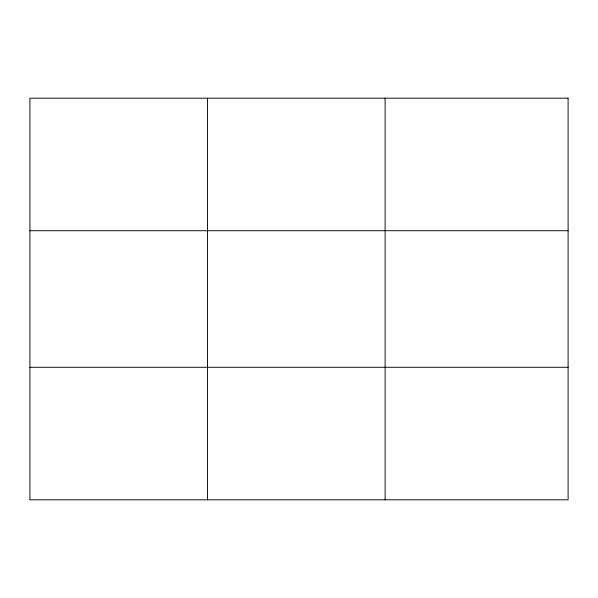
<?xml version="1.0" encoding="UTF-8"?>
<svg xmlns="http://www.w3.org/2000/svg" width="598" height="598" viewBox="0 0 598 598"><rect width="100%" height="100%" fill="white"/><g stroke="black" fill="none" stroke-linecap="round" stroke-linejoin="round"><path stroke-width="0.9" d="M207.506 499.808L207.506 98.192M385.112 499.808L385.112 98.192M29.9 230.723L568.1 230.723M29.9 367.277L568.1 367.277M568.1 98.192L568.1 499.808L29.9 499.808L29.9 98.192L568.1 98.192"/></g></svg>
